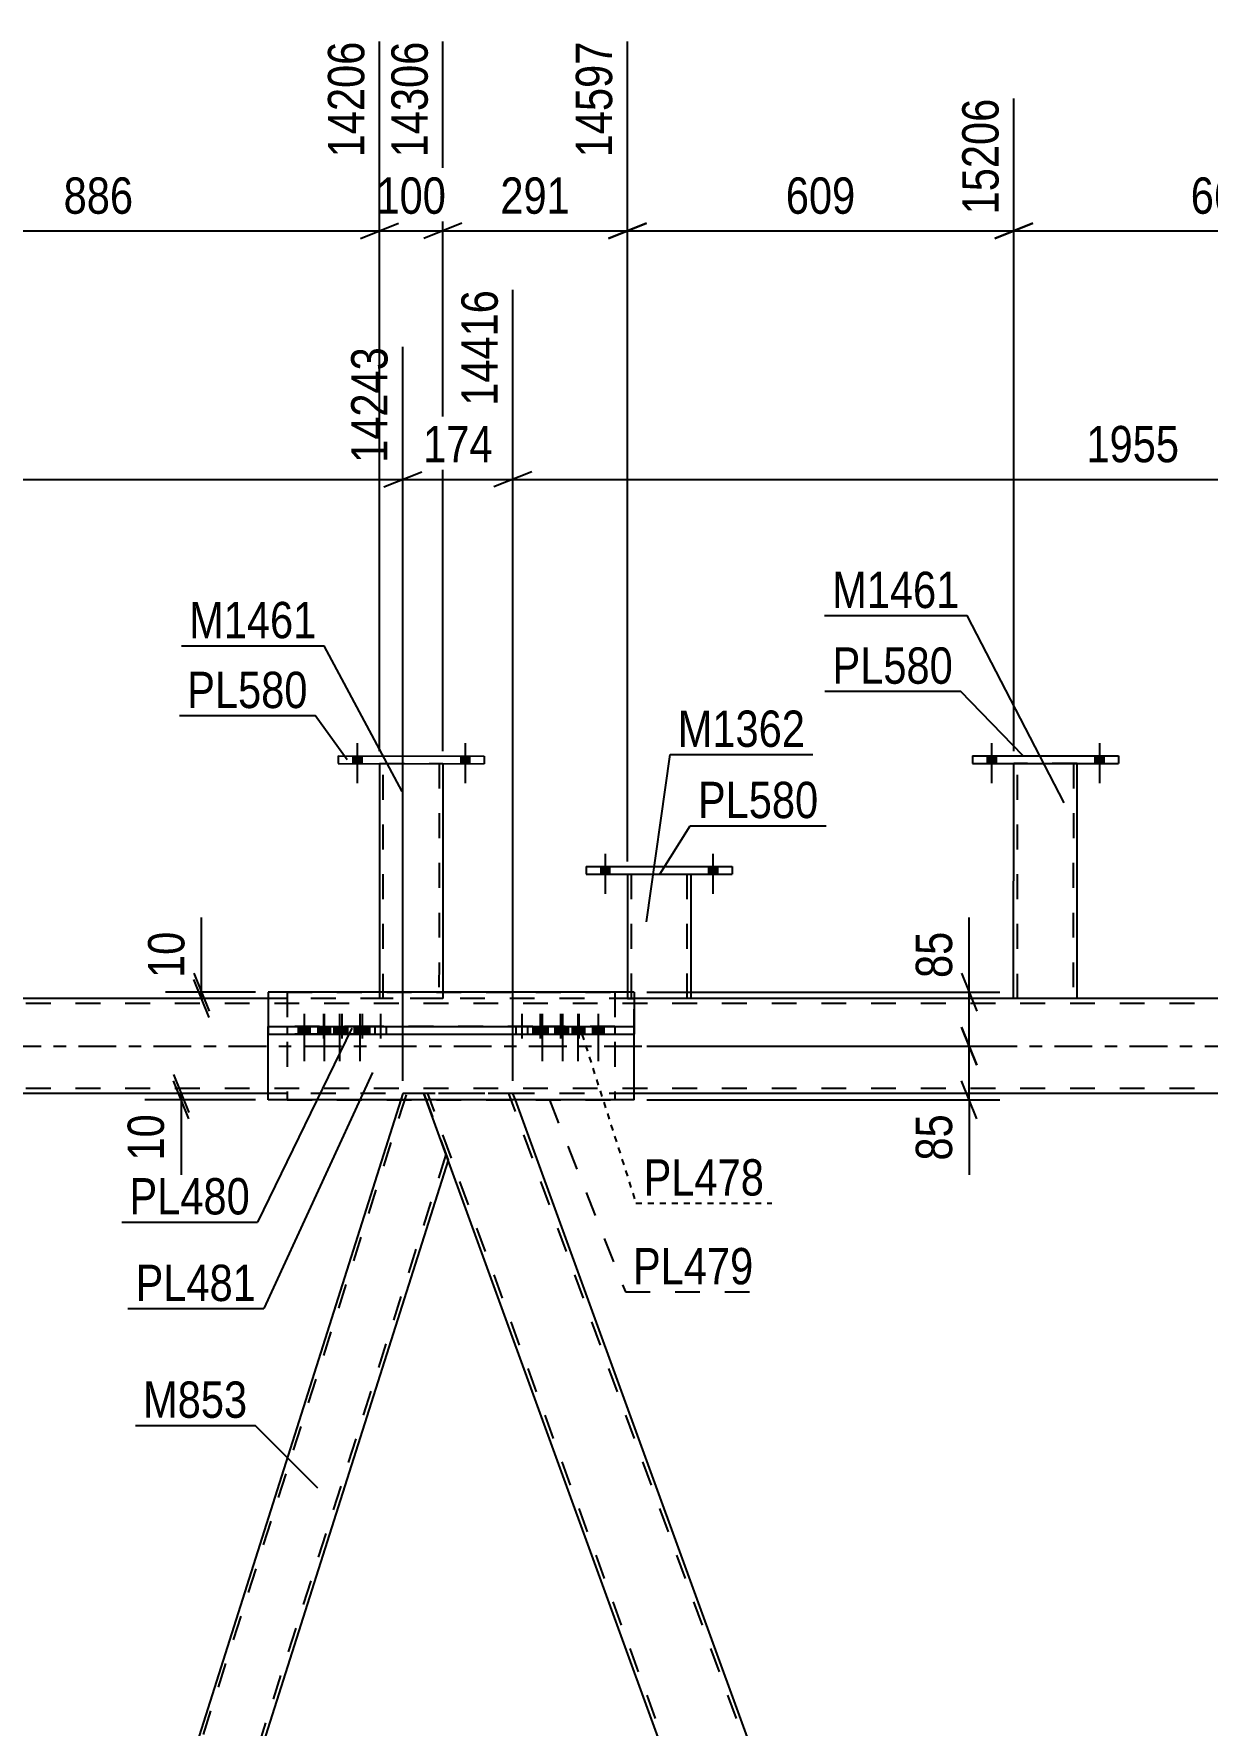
# Model space of a CAD drawing. Header units: millimetres. Extents: x 0 to 1189, y 0 to 841.
# Drawn here: x 787.8 to 880.3, y 555.9 to 689.3 of the extents above; entities that cross this region are included whole.
import ezdxf

# ---------------------------------------------------------------- set-up
doc = ezdxf.new("R2010")
doc.units = ezdxf.units.MM
for name, pattern in [('DXK_LINE_DOT2', [3.9198, 1.9599, -1.9599]), ('DXK_LINE_DOT3', [5.9187, 2.979, -0.9799, 0.9799, -0.9799]), ('DXK_LINE_DOT4', [0.9408, 0.4704, -0.4704])]:
    doc.linetypes.add(name, pattern=pattern)
doc.styles.add('Arial Narrow', font='ARIALN.TTF', dxfattribs={"height": 0.2})

# ---------------------------------------------------------------- blocks, each defined once
blk = doc.blocks.new('Part-570385304-7964 - 7820')
at = {"color": 2, "linetype": 'Continuous'}
for p, q in [((831.37, 623.64), (831.37, 623.04)), ((831.37, 623.64), (842.87, 623.64)), ((831.37, 623.04), (842.87, 623.04)), ((842.87, 623.64), (842.87, 623.04))]:
    blk.add_line(p, q, dxfattribs=at)
blk = doc.blocks.new('Part-570385304-7901 - 7820')
at = {"color": 2, "linetype": 'Continuous'}
for p, q in [((861.83, 632.37), (861.83, 631.77)), ((861.83, 632.37), (873.33, 632.37)), ((873.33, 632.37), (873.33, 631.77)), ((861.83, 631.77), (873.33, 631.77))]:
    blk.add_line(p, q, dxfattribs=at)
blk = doc.blocks.new('Part-570385304-8247 - 7820')
at = {"color": 7, "linetype": 'DXK_LINE_DOT2'}
for p, q in [((977.31, 612.84), (104.78, 612.84)), ((835.15, 613.24), (806.31, 613.24)), ((977.31, 606.14), (104.78, 606.14)), ((835.15, 605.74), (806.31, 605.74))]:
    blk.add_line(p, q, dxfattribs=at)
at = {"color": 2, "linetype": 'Continuous'}
for p, q in [((806.31, 613.24), (728.73, 613.24)), ((912.72, 613.24), (835.15, 613.24)), ((806.31, 605.74), (728.73, 605.74)), ((912.72, 605.74), (835.15, 605.74))]:
    blk.add_line(p, q, dxfattribs=at)
at = {"color": 7, "linetype": 'DXK_LINE_DOT3'}
blk.add_line((104.78, 609.49), (977.31, 609.49), dxfattribs=at)
blk = doc.blocks.new('Bolt-570385304-8566 - 7820')
at = {"color": 1, "linetype": 'DXK_LINE_DOT2'}
for p, q in [((810.21, 611.04), (810.21, 610.44)), ((810.66, 612.04), (810.66, 608.29)), ((811.11, 611.04), (811.11, 610.44)), ((811.67, 611.04), (811.67, 610.44)), ((812.12, 612.04), (812.12, 608.29)), ((812.57, 611.04), (812.57, 610.44)), ((813.26, 611.04), (813.26, 610.44)), ((813.71, 612.04), (813.71, 608.29)), ((814.16, 611.04), (814.16, 610.44)), ((814.71, 611.04), (814.71, 610.44)), ((815.16, 612.04), (815.16, 608.29)), ((815.61, 611.04), (815.61, 610.44))]:
    blk.add_line(p, q, dxfattribs=at)
blk = doc.blocks.new('Bolt-570385304-7896 - 7820')
at = {"linetype": 'Continuous'}
for points in [[(862.98, 631.77), (863.68, 631.77), (863.68, 632.37), (862.98, 632.37)], [(862.98, 631.77), (863.68, 631.77), (863.68, 632.37), (862.98, 632.37)], [(871.48, 631.77), (872.18, 631.77), (872.18, 632.37), (871.48, 632.37)], [(871.48, 631.77), (872.18, 631.77), (872.18, 632.37), (871.48, 632.37)]]:
    blk.add_hatch(color=1, dxfattribs=at).paths.add_polyline_path(points)
at = {"color": 1, "linetype": 'Continuous'}
for p, q in [((862.98, 632.37), (862.98, 631.77)), ((862.98, 632.37), (862.98, 631.77)), ((863.33, 633.37), (863.33, 630.22)), ((863.33, 633.37), (863.33, 630.22)), ((863.68, 632.37), (863.68, 631.77)), ((863.68, 632.37), (863.68, 631.77)), ((871.48, 632.37), (871.48, 631.77)), ((871.48, 632.37), (871.48, 631.77)), ((871.83, 633.37), (871.83, 630.22)), ((871.83, 633.37), (871.83, 630.22)), ((872.18, 632.37), (872.18, 631.77)), ((872.18, 632.37), (872.18, 631.77))]:
    blk.add_line(p, q, dxfattribs=at)
blk = doc.blocks.new('Bolt-570385304-7902 - 7820')
at = {"linetype": 'Continuous'}
for points in [[(812.98, 631.77), (813.68, 631.77), (813.68, 632.37), (812.98, 632.37)], [(812.98, 631.77), (813.68, 631.77), (813.68, 632.37), (812.98, 632.37)], [(821.48, 631.77), (822.18, 631.77), (822.18, 632.37), (821.48, 632.37)], [(821.48, 631.77), (822.18, 631.77), (822.18, 632.37), (821.48, 632.37)]]:
    blk.add_hatch(color=1, dxfattribs=at).paths.add_polyline_path(points)
at = {"color": 1, "linetype": 'Continuous'}
for p, q in [((812.98, 632.37), (812.98, 631.77)), ((812.98, 632.37), (812.98, 631.77)), ((813.33, 633.37), (813.33, 630.22)), ((813.33, 633.37), (813.33, 630.22)), ((813.68, 632.37), (813.68, 631.77)), ((813.68, 632.37), (813.68, 631.77)), ((821.48, 632.37), (821.48, 631.77)), ((821.48, 632.37), (821.48, 631.77)), ((821.83, 633.37), (821.83, 630.22)), ((821.83, 633.37), (821.83, 630.22)), ((822.18, 632.37), (822.18, 631.77)), ((822.18, 632.37), (822.18, 631.77))]:
    blk.add_line(p, q, dxfattribs=at)
blk = doc.blocks.new('Part-570385304-8237 - 7820')
at = {"color": 7, "linetype": 'DXK_LINE_DOT2'}
for p, q in [((825.6, 605.74), (818.58, 605.74)), ((818.76, 605.24), (818.58, 605.74)), ((873.04, 456.99), (818.9, 605.74)), ((879.42, 456.99), (825.28, 605.74)), ((825.79, 605.24), (825.6, 605.74))]:
    blk.add_line(p, q, dxfattribs=at)
at = {"color": 2, "linetype": 'Continuous'}
for p, q in [((872.53, 457.5), (818.76, 605.24)), ((879.56, 457.5), (825.79, 605.24))]:
    blk.add_line(p, q, dxfattribs=at)
blk = doc.blocks.new('Part-570385304-8015 - 7820')
at = {"color": 2, "linetype": 'Continuous'}
for p, q in [((835.15, 613.74), (806.31, 613.74)), ((806.31, 613.74), (806.31, 611.04)), ((835.15, 613.74), (835.15, 611.04)), ((806.31, 605.24), (806.31, 610.44)), ((835.15, 605.24), (835.15, 610.44)), ((835.15, 605.24), (806.31, 605.24))]:
    blk.add_line(p, q, dxfattribs=at)
at = {"color": 7, "linetype": 'DXK_LINE_DOT2'}
for p, q in [((806.31, 613.74), (806.31, 610.44)), ((835.15, 610.44), (835.15, 613.74)), ((806.31, 610.44), (806.31, 611.04)), ((835.15, 610.44), (835.15, 611.04))]:
    blk.add_line(p, q, dxfattribs=at)
blk = doc.blocks.new('Part-570385304-8106 - 7820')
at = {"color": 7, "linetype": 'DXK_LINE_DOT2'}
for p, q in [((807.81, 611.04), (833.64, 611.04)), ((814.28, 611.04), (807.81, 611.04)), ((807.81, 611.04), (807.81, 611.04)), ((807.81, 611.04), (807.81, 610.44)), ((827.17, 611.04), (814.28, 611.04)), ((814.28, 611.04), (814.28, 610.44)), ((833.64, 611.04), (827.17, 611.04)), ((827.17, 611.04), (827.17, 610.44)), ((833.64, 611.04), (833.64, 611.04)), ((833.64, 611.04), (833.64, 610.44)), ((807.81, 610.44), (833.64, 610.44)), ((814.28, 610.44), (807.81, 610.44)), ((814.28, 610.44), (827.17, 610.44)), ((827.17, 610.44), (833.64, 610.44))]:
    blk.add_line(p, q, dxfattribs=at)
blk = doc.blocks.new('Part-570385304-8332 - 7820')
at = {"color": 2, "linetype": 'Continuous'}
for p, q in [((806.31, 611.04), (835.15, 611.04)), ((806.31, 611.04), (806.31, 610.44)), ((812.28, 610.44), (812.28, 611.04)), ((829.18, 611.04), (829.18, 610.44)), ((835.15, 611.04), (835.15, 610.44)), ((806.31, 610.44), (835.15, 610.44))]:
    blk.add_line(p, q, dxfattribs=at)
blk = doc.blocks.new('Part-570385304-8232 - 7820')
at = {"color": 7, "linetype": 'DXK_LINE_DOT2'}
for p, q in [((771.58, 461.78), (817.23, 605.74)), ((816.91, 605.74), (816.76, 605.24)), ((818.58, 605.74), (816.91, 605.74)), ((818.58, 605.74), (820.49, 600.48)), ((820.32, 600.94), (774.68, 456.99))]:
    blk.add_line(p, q, dxfattribs=at)
at = {"color": 2, "linetype": 'Continuous'}
for p, q in [((816.76, 605.24), (771.41, 462.24)), ((820.49, 600.48), (775.15, 457.5))]:
    blk.add_line(p, q, dxfattribs=at)
blk = doc.blocks.new('Part-570385304-8262 - 7820')
at = {"color": 2, "linetype": 'Continuous'}
for p, q in [((811.83, 632.37), (811.83, 631.77)), ((811.83, 632.37), (823.33, 632.36)), ((823.33, 632.36), (823.33, 631.76)), ((811.83, 631.77), (823.33, 631.76))]:
    blk.add_line(p, q, dxfattribs=at)
blk = doc.blocks.new('Part-570385304-8267 - 7820')
at = {"color": 2, "linetype": 'Continuous'}
for p, q in [((834.62, 623.04), (834.62, 613.74)), ((839.62, 623.04), (839.62, 613.25)), ((839.58, 613.25), (835.15, 613.25)), ((839.62, 613.25), (839.58, 613.25))]:
    blk.add_line(p, q, dxfattribs=at)
at = {"color": 7, "linetype": 'DXK_LINE_DOT2'}
for p, q in [((834.62, 623.04), (839.62, 623.04)), ((834.92, 623.04), (834.92, 613.25)), ((839.32, 623.04), (839.32, 613.25)), ((834.62, 613.74), (834.62, 613.25)), ((834.62, 613.25), (835.15, 613.25)), ((835.15, 613.25), (835.11, 613.25)), ((839.3, 613.25), (839.32, 613.25))]:
    blk.add_line(p, q, dxfattribs=at)
blk = doc.blocks.new('Bolt-570385304-8558 - 7820')
at = {"linetype": 'Continuous'}
for points in [[(827.46, 610.44), (828.36, 610.44), (828.36, 611.04), (827.46, 611.04)], [(829.06, 610.44), (829.96, 610.44), (829.96, 611.04), (829.06, 611.04)], [(830.27, 610.44), (831.17, 610.44), (831.17, 611.04), (830.27, 611.04)], [(831.87, 610.44), (832.77, 610.44), (832.77, 611.04), (831.87, 611.04)]]:
    blk.add_hatch(color=1, dxfattribs=at).paths.add_polyline_path(points)
at = {"color": 1, "linetype": 'Continuous'}
for p, q in [((827.46, 611.04), (827.46, 610.44)), ((827.91, 612.04), (827.91, 608.29)), ((828.36, 611.04), (828.36, 610.44)), ((829.06, 611.04), (829.06, 610.44)), ((829.51, 612.04), (829.51, 608.29)), ((829.96, 611.04), (829.96, 610.44)), ((830.27, 611.04), (830.27, 610.44)), ((830.72, 612.04), (830.72, 608.29)), ((831.17, 611.04), (831.17, 610.44)), ((831.87, 611.04), (831.87, 610.44)), ((832.32, 612.04), (832.32, 608.29)), ((832.77, 611.04), (832.77, 610.44))]:
    blk.add_line(p, q, dxfattribs=at)
blk = doc.blocks.new('Bolt-570385304-8561 - 7820')
at = {"linetype": 'Continuous'}
for points in [[(809.58, 611.04), (808.68, 611.04), (808.68, 610.44), (809.58, 610.44)], [(811.18, 611.04), (810.28, 611.04), (810.28, 610.44), (811.18, 610.44)], [(812.39, 611.04), (811.49, 611.04), (811.49, 610.44), (812.39, 610.44)], [(813.99, 611.04), (813.09, 611.04), (813.09, 610.44), (813.99, 610.44)]]:
    blk.add_hatch(color=1, dxfattribs=at).paths.add_polyline_path(points)
at = {"color": 1, "linetype": 'Continuous'}
for p, q in [((808.68, 611.04), (808.68, 610.44)), ((809.13, 612.04), (809.13, 608.29)), ((809.58, 611.04), (809.58, 610.44)), ((810.28, 611.04), (810.28, 610.44)), ((810.73, 612.04), (810.73, 608.29)), ((811.18, 611.04), (811.18, 610.44)), ((811.49, 611.04), (811.49, 610.44)), ((811.94, 612.04), (811.94, 608.29)), ((812.39, 611.04), (812.39, 610.44)), ((813.09, 611.04), (813.09, 610.44)), ((813.54, 612.04), (813.54, 608.29)), ((813.99, 611.04), (813.99, 610.44))]:
    blk.add_line(p, q, dxfattribs=at)
blk = doc.blocks.new('Bolt-570385304-8564 - 7820')
at = {"color": 1, "linetype": 'DXK_LINE_DOT2'}
for p, q in [((825.84, 611.04), (825.84, 610.44)), ((826.29, 612.04), (826.29, 608.29)), ((826.74, 611.04), (826.74, 610.44)), ((827.3, 611.04), (827.3, 610.44)), ((827.75, 612.04), (827.75, 608.29)), ((828.2, 611.04), (828.2, 610.44)), ((828.89, 611.04), (828.89, 610.44)), ((829.34, 612.04), (829.34, 608.29)), ((829.79, 611.04), (829.79, 610.44)), ((830.34, 611.04), (830.34, 610.44)), ((830.79, 612.04), (830.79, 608.29)), ((831.24, 611.04), (831.24, 610.44))]:
    blk.add_line(p, q, dxfattribs=at)
blk = doc.blocks.new('Bolt-570385304-8567 - 7820')
at = {"linetype": 'Continuous'}
for points in [[(832.52, 623.04), (833.22, 623.04), (833.22, 623.64), (832.52, 623.64)], [(832.52, 623.04), (833.22, 623.04), (833.22, 623.64), (832.52, 623.64)], [(841.02, 623.04), (841.72, 623.04), (841.72, 623.64), (841.02, 623.64)], [(841.02, 623.04), (841.72, 623.04), (841.72, 623.64), (841.02, 623.64)]]:
    blk.add_hatch(color=1, dxfattribs=at).paths.add_polyline_path(points)
at = {"color": 1, "linetype": 'Continuous'}
for p, q in [((832.87, 624.64), (832.87, 621.49)), ((832.87, 624.64), (832.87, 621.49)), ((841.37, 624.64), (841.37, 621.49)), ((841.37, 624.64), (841.37, 621.49)), ((832.52, 623.64), (832.52, 623.04)), ((832.52, 623.64), (832.52, 623.04)), ((833.22, 623.64), (833.22, 623.04)), ((833.22, 623.64), (833.22, 623.04)), ((841.02, 623.64), (841.02, 623.04)), ((841.02, 623.64), (841.02, 623.04)), ((841.72, 623.64), (841.72, 623.04)), ((841.72, 623.64), (841.72, 623.04))]:
    blk.add_line(p, q, dxfattribs=at)
blk = doc.blocks.new('Part-570385304-8661 - 7820')
at = {"color": 7, "linetype": 'DXK_LINE_DOT2'}
for p, q in [((807.81, 613.74), (807.81, 605.24)), ((807.81, 613.74), (833.64, 613.74)), ((833.64, 613.74), (833.64, 605.24)), ((807.81, 605.24), (833.64, 605.24))]:
    blk.add_line(p, q, dxfattribs=at)
blk = doc.blocks.new('Part-570385304-8724 - 7820')
at = {"color": 2, "linetype": 'Continuous'}
for p, q in [((815.08, 631.77), (815.07, 613.74)), ((820.08, 631.77), (820.07, 613.74))]:
    blk.add_line(p, q, dxfattribs=at)
at = {"color": 7, "linetype": 'DXK_LINE_DOT2'}
for p, q in [((815.08, 631.77), (820.08, 631.77)), ((815.37, 613.24), (815.38, 631.77)), ((819.78, 631.77), (819.77, 613.23)), ((815.07, 613.74), (815.07, 613.24)), ((820.07, 613.74), (820.07, 613.23)), ((820.07, 613.23), (815.07, 613.24))]:
    blk.add_line(p, q, dxfattribs=at)
blk = doc.blocks.new('Part-570385304-8734 - 7820')
at = {"color": 2, "linetype": 'Continuous'}
for p, q in [((865.07, 613.24), (865.08, 631.77)), ((870.07, 613.24), (870.08, 631.77))]:
    blk.add_line(p, q, dxfattribs=at)
at = {"color": 7, "linetype": 'DXK_LINE_DOT2'}
for p, q in [((870.08, 631.77), (865.08, 631.77)), ((865.37, 613.24), (865.38, 631.77)), ((869.78, 631.77), (869.77, 613.23)), ((870.07, 613.23), (865.07, 613.24)), ((870.07, 613.23), (870.07, 613.24)), ((870.07, 613.24), (870.07, 613.23))]:
    blk.add_line(p, q, dxfattribs=at)
blk = doc.blocks.new('StraightDimension-570385304-35232 - 7820')
at = {"color": 7, "linetype": 'Continuous'}
for p, q in [((820.08, 632.76), (820.08, 688.73)), ((834.62, 624.04), (834.62, 688.73)), ((821.58, 674.39), (818.58, 673.19)), ((820.08, 673.79), (834.62, 673.79)), ((833.12, 673.19), (836.12, 674.39))]:
    blk.add_line(p, q, dxfattribs=at)
at = {"color": 0}
blk.add_wipeout([(830.69, 674.54), (830.69, 678.74), (824.01, 678.74), (824.01, 674.54)], dxfattribs=at)
at = {"color": 3, "style": 'Arial Narrow'}
blk.add_text('291', height=2.863, dxfattribs=at).set_placement((824.61, 675.14))
at = {"color": 0, "linetype": 'Continuous'}
blk.add_wipeout([(834.02, 689.33), (829.82, 689.33), (829.82, 678.99), (834.02, 678.99)], dxfattribs=at)
at = {"color": 3, "linetype": 'Continuous', "style": 'Arial Narrow'}
blk.add_text('14597', height=2.863, rotation=90.0002, dxfattribs=at).set_placement((833.42, 679.59))
blk = doc.blocks.new('StraightDimension-570385304-35231 - 7820')
at = {"color": 7, "linetype": 'Continuous'}
for p, q in [((834.62, 624.04), (834.62, 688.73)), ((865.08, 632.76), (865.08, 684.23)), ((836.12, 674.39), (833.12, 673.19)), ((834.62, 673.79), (865.08, 673.79)), ((863.58, 673.19), (866.58, 674.39))]:
    blk.add_line(p, q, dxfattribs=at)
at = {"color": 0}
blk.add_wipeout([(853.19, 674.54), (853.19, 678.74), (846.51, 678.74), (846.51, 674.54)], dxfattribs=at)
at = {"color": 3, "style": 'Arial Narrow'}
blk.add_text('609', height=2.863, dxfattribs=at).set_placement((847.11, 675.14))
at = {"color": 0, "linetype": 'Continuous'}
blk.add_wipeout([(864.48, 684.83), (860.28, 684.83), (860.28, 674.49), (864.48, 674.49)], dxfattribs=at)
at = {"color": 3, "linetype": 'Continuous', "style": 'Arial Narrow'}
blk.add_text('15206', height=2.863, rotation=90.0002, dxfattribs=at).set_placement((863.88, 675.09))
blk = doc.blocks.new('StraightDimension-570385304-35699 - 7820')
at = {"color": 7, "linetype": 'Continuous'}
for p, q in [((719.19, 606.74), (719.19, 669.13)), ((816.91, 606.74), (816.91, 664.63)), ((720.69, 654.79), (717.69, 653.59)), ((719.19, 654.19), (816.91, 654.19)), ((815.41, 653.59), (818.41, 654.79))]:
    blk.add_line(p, q, dxfattribs=at)
at = {"color": 0}
blk.add_wipeout([(772.31, 654.94), (772.31, 659.14), (763.79, 659.14), (763.79, 654.94)], dxfattribs=at)
at = {"color": 3, "style": 'Arial Narrow'}
blk.add_text('1955', height=2.863, dxfattribs=at).set_placement((764.39, 655.54))
at = {"color": 0, "linetype": 'Continuous'}
blk.add_wipeout([(816.31, 665.23), (812.11, 665.23), (812.11, 654.89), (816.31, 654.89)], dxfattribs=at)
at = {"color": 3, "linetype": 'Continuous', "style": 'Arial Narrow'}
blk.add_text('14243', height=2.863, rotation=90.0002, dxfattribs=at).set_placement((815.71, 655.49))
blk = doc.blocks.new('StraightDimension-570385304-35233 - 7820')
at = {"color": 7, "linetype": 'Continuous'}
for p, q in [((815.08, 632.76), (815.08, 688.73)), ((820.08, 632.76), (820.08, 688.73)), ((813.58, 673.19), (816.58, 674.39)), ((815.08, 673.79), (820.08, 673.79)), ((821.58, 674.39), (818.58, 673.19))]:
    blk.add_line(p, q, dxfattribs=at)
at = {"color": 0}
blk.add_wipeout([(820.92, 674.54), (820.92, 678.74), (814.24, 678.74), (814.24, 674.54)], dxfattribs=at)
at = {"color": 3, "style": 'Arial Narrow'}
blk.add_text('100', height=2.863, dxfattribs=at).set_placement((814.84, 675.14))
at = {"color": 0, "linetype": 'Continuous'}
blk.add_wipeout([(819.48, 689.33), (815.28, 689.33), (815.28, 678.99), (819.48, 678.99)], dxfattribs=at)
at = {"color": 3, "linetype": 'Continuous', "style": 'Arial Narrow'}
blk.add_text('14306', height=2.863, rotation=90.0002, dxfattribs=at).set_placement((818.88, 679.59))
blk = doc.blocks.new('StraightDimension-570385304-9129 - 7820')
at = {"color": 7, "linetype": 'Continuous'}
for p, q in [((798.84, 607.24), (800.04, 604.24)), ((805.31, 605.74), (796.59, 605.74)), ((800.04, 603.74), (798.84, 606.74)), ((799.44, 605.24), (799.44, 605.74)), ((805.31, 605.24), (796.59, 605.24)), ((799.44, 605.24), (799.44, 599.33)), ((799.44, 605.24), (799.44, 599.33))]:
    blk.add_line(p, q, dxfattribs=at)
at = {"color": 0}
blk.add_wipeout([(798.69, 604.71), (794.49, 604.71), (794.49, 599.86), (798.69, 599.86)], dxfattribs=at)
at = {"color": 3, "style": 'Arial Narrow'}
blk.add_text('10', height=2.863, rotation=90.0002, dxfattribs=at).set_placement((798.09, 600.46))
blk = doc.blocks.new('StraightDimension-570385304-35697 - 7820')
at = {"color": 7, "linetype": 'Continuous'}
for p, q in [((825.6, 606.74), (825.6, 669.13)), ((923.33, 606.74), (923.33, 664.63)), ((827.1, 654.79), (824.1, 653.59)), ((825.6, 654.19), (923.33, 654.19)), ((921.83, 653.59), (924.83, 654.79))]:
    blk.add_line(p, q, dxfattribs=at)
at = {"color": 0}
blk.add_wipeout([(878.72, 654.94), (878.72, 659.14), (870.21, 659.14), (870.21, 654.94)], dxfattribs=at)
at = {"color": 3, "style": 'Arial Narrow'}
blk.add_text('1955', height=2.863, dxfattribs=at).set_placement((870.81, 655.54))
at = {"color": 0, "linetype": 'Continuous'}
blk.add_wipeout([(922.73, 665.23), (918.53, 665.23), (918.53, 654.89), (922.73, 654.89)], dxfattribs=at)
at = {"color": 3, "linetype": 'Continuous', "style": 'Arial Narrow'}
blk.add_text('16371', height=2.863, rotation=90.0002, dxfattribs=at).set_placement((922.13, 655.49))
blk = doc.blocks.new('StraightDimension-570385304-35230 - 7820')
at = {"color": 7, "linetype": 'Continuous'}
for p, q in [((865.08, 632.76), (865.08, 684.23)), ((898.47, 624.04), (898.47, 684.23)), ((866.58, 674.39), (863.58, 673.19)), ((865.08, 673.79), (898.47, 673.79)), ((896.97, 673.19), (899.97, 674.39))]:
    blk.add_line(p, q, dxfattribs=at)
at = {"color": 0}
blk.add_wipeout([(885.12, 674.54), (885.12, 678.74), (878.43, 678.74), (878.43, 674.54)], dxfattribs=at)
at = {"color": 3, "style": 'Arial Narrow'}
blk.add_text('668', height=2.863, dxfattribs=at).set_placement((879.03, 675.14))
at = {"color": 0, "linetype": 'Continuous'}
blk.add_wipeout([(897.87, 684.83), (893.67, 684.83), (893.67, 674.49), (897.87, 674.49)], dxfattribs=at)
at = {"color": 3, "linetype": 'Continuous', "style": 'Arial Narrow'}
blk.add_text('15874', height=2.863, rotation=90.0002, dxfattribs=at).set_placement((897.27, 675.09))
blk = doc.blocks.new('StraightDimension-570385304-35698 - 7820')
at = {"color": 7, "linetype": 'Continuous'}
for p, q in [((825.6, 606.74), (825.6, 669.13)), ((816.91, 606.74), (816.91, 664.63)), ((815.41, 653.59), (818.41, 654.79)), ((816.91, 654.19), (825.6, 654.19)), ((827.1, 654.79), (824.1, 653.59))]:
    blk.add_line(p, q, dxfattribs=at)
at = {"color": 0}
blk.add_wipeout([(824.6, 654.94), (824.6, 659.14), (817.92, 659.14), (817.92, 654.94)], dxfattribs=at)
at = {"color": 3, "style": 'Arial Narrow'}
blk.add_text('174', height=2.863, dxfattribs=at).set_placement((818.52, 655.54))
at = {"color": 0, "linetype": 'Continuous'}
blk.add_wipeout([(825, 669.73), (820.8, 669.73), (820.8, 659.39), (825, 659.39)], dxfattribs=at)
at = {"color": 3, "linetype": 'Continuous', "style": 'Arial Narrow'}
blk.add_text('14416', height=2.863, rotation=90.0002, dxfattribs=at).set_placement((824.4, 659.99))
blk = doc.blocks.new('StraightDimension-570385304-8922 - 7820')
at = {"color": 7, "linetype": 'Continuous'}
for p, q in [((801.05, 613.74), (801.05, 619.64)), ((801.05, 613.74), (801.05, 619.64)), ((800.45, 615.24), (801.65, 612.24)), ((805.31, 613.74), (798.2, 613.74)), ((801.65, 611.74), (800.45, 614.74)), ((801.05, 613.24), (801.05, 613.74)), ((805.31, 613.24), (798.2, 613.24))]:
    blk.add_line(p, q, dxfattribs=at)
at = {"color": 0}
blk.add_wipeout([(800.3, 619.12), (796.1, 619.12), (796.1, 614.26), (800.3, 614.26)], dxfattribs=at)
at = {"color": 3, "style": 'Arial Narrow'}
blk.add_text('10', height=2.863, rotation=90.0002, dxfattribs=at).set_placement((799.7, 614.86))
blk = doc.blocks.new('StraightDimension-570385304-9102 - 7820')
at = {"color": 7, "linetype": 'Continuous'}
for p, q in [((860.97, 610.99), (862.17, 607.99)), ((836.15, 609.49), (863.97, 609.49)), ((861.57, 605.24), (861.57, 609.49)), ((862.17, 603.74), (860.97, 606.74)), ((836.15, 605.24), (863.97, 605.24)), ((861.57, 605.24), (861.57, 599.33)), ((861.57, 605.24), (861.57, 599.33))]:
    blk.add_line(p, q, dxfattribs=at)
at = {"color": 0}
blk.add_wipeout([(860.82, 604.71), (856.62, 604.71), (856.62, 599.86), (860.82, 599.86)], dxfattribs=at)
at = {"color": 3, "style": 'Arial Narrow'}
blk.add_text('85', height=2.863, rotation=90.0002, dxfattribs=at).set_placement((860.22, 600.46))
blk = doc.blocks.new('StraightDimension-570385304-9115 - 7820')
at = {"color": 7, "linetype": 'Continuous'}
for p, q in [((861.57, 613.74), (861.57, 619.64)), ((861.57, 613.74), (861.57, 619.64)), ((860.97, 615.24), (862.17, 612.24)), ((836.15, 613.74), (863.97, 613.74)), ((861.57, 609.49), (861.57, 613.74)), ((862.17, 607.99), (860.97, 610.99)), ((836.15, 609.49), (863.97, 609.49))]:
    blk.add_line(p, q, dxfattribs=at)
at = {"color": 0}
blk.add_wipeout([(860.82, 619.12), (856.62, 619.12), (856.62, 614.26), (860.82, 614.26)], dxfattribs=at)
at = {"color": 3, "style": 'Arial Narrow'}
blk.add_text('85', height=2.863, rotation=90.0002, dxfattribs=at).set_placement((860.22, 614.86))
blk = doc.blocks.new('StraightDimension-570385304-35234 - 7820')
at = {"color": 7, "linetype": 'Continuous'}
for p, q in [((770.77, 625.24), (770.77, 688.73)), ((815.08, 632.76), (815.08, 688.73)), ((772.27, 674.39), (769.27, 673.19)), ((770.77, 673.79), (815.08, 673.79)), ((813.58, 673.19), (816.58, 674.39))]:
    blk.add_line(p, q, dxfattribs=at)
at = {"color": 0}
blk.add_wipeout([(796.27, 674.54), (796.27, 678.74), (789.58, 678.74), (789.58, 674.54)], dxfattribs=at)
at = {"color": 3, "style": 'Arial Narrow'}
blk.add_text('886', height=2.863, dxfattribs=at).set_placement((790.18, 675.14))
at = {"color": 0, "linetype": 'Continuous'}
blk.add_wipeout([(814.48, 689.33), (810.28, 689.33), (810.28, 678.99), (814.48, 678.99)], dxfattribs=at)
at = {"color": 3, "linetype": 'Continuous', "style": 'Arial Narrow'}
blk.add_text('14206', height=2.863, rotation=90.0002, dxfattribs=at).set_placement((813.88, 679.59))
blk = doc.blocks.new('Mark-570385304-8328 - 7820')
at = {"color": 0}
blk.add_wipeout([(804.87, 596.21), (804.87, 599.21), (795.37, 599.21), (795.37, 596.21)], dxfattribs=at)
blk.add_wipeout([(804.87, 596.21), (804.87, 599.21), (795.37, 599.21), (795.37, 596.21)], dxfattribs=at)
at = {"color": 30, "linetype": 'Continuous'}
for p in [(812.91, 610.89), (794.77, 595.61)]:
    blk.add_line(p, (805.47, 595.61), dxfattribs=at)
at = {"color": 3, "style": 'Arial Narrow'}
blk.add_text('PL480', height=2.863, dxfattribs=at).set_placement((795.37, 596.21))
blk = doc.blocks.new('Mark-570385304-7897 - 7820')
at = {"color": 0}
blk.add_wipeout([(860.29, 638.07), (860.29, 641.07), (850.79, 641.07), (850.79, 638.07)], dxfattribs=at)
blk.add_wipeout([(860.29, 638.07), (860.29, 641.07), (850.79, 641.07), (850.79, 638.07)], dxfattribs=at)
at = {"color": 30, "linetype": 'Continuous'}
for p in [(850.19, 637.47), (865.83, 632.37)]:
    blk.add_line(p, (860.89, 637.47), dxfattribs=at)
at = {"color": 3, "style": 'Arial Narrow'}
blk.add_text('PL580', height=2.863, dxfattribs=at).set_placement((850.79, 638.07))
blk = doc.blocks.new('Mark-570385304-7960 - 7820')
at = {"color": 0}
blk.add_wipeout([(849.69, 627.47), (849.69, 630.47), (840.18, 630.47), (840.18, 627.47)], dxfattribs=at)
blk.add_wipeout([(849.69, 627.47), (849.69, 630.47), (840.18, 630.47), (840.18, 627.47)], dxfattribs=at)
at = {"color": 30, "linetype": 'Continuous'}
for p, q in [((837.17, 623.04), (839.58, 626.87)), ((839.58, 626.87), (850.29, 626.87))]:
    blk.add_line(p, q, dxfattribs=at)
at = {"color": 3, "style": 'Arial Narrow'}
blk.add_text('PL580', height=2.863, dxfattribs=at).set_placement((840.18, 627.47))
blk = doc.blocks.new('Mark-570385304-8720 - 7820')
at = {"color": 0}
blk.add_wipeout([(810.12, 641.66), (810.12, 644.66), (800.07, 644.66), (800.07, 641.66)], dxfattribs=at)
blk.add_wipeout([(810.12, 641.66), (810.12, 644.66), (800.07, 644.66), (800.07, 641.66)], dxfattribs=at)
at = {"color": 30, "linetype": 'Continuous'}
for p in [(799.47, 641.06), (816.87, 629.57)]:
    blk.add_line(p, (810.72, 641.06), dxfattribs=at)
at = {"color": 3, "style": 'Arial Narrow'}
blk.add_text('M1461', height=2.863, dxfattribs=at).set_placement((800.07, 641.66))
blk = doc.blocks.new('Mark-570385304-8011 - 7820')
at = {"color": 0}
blk.add_wipeout([(805.35, 589.38), (805.35, 592.38), (795.85, 592.38), (795.85, 589.38)], dxfattribs=at)
blk.add_wipeout([(805.35, 589.38), (805.35, 592.38), (795.85, 592.38), (795.85, 589.38)], dxfattribs=at)
at = {"color": 30, "linetype": 'Continuous'}
for p in [(814.54, 607.41), (795.25, 588.78)]:
    blk.add_line(p, (805.95, 588.78), dxfattribs=at)
at = {"color": 3, "style": 'Arial Narrow'}
blk.add_text('PL481', height=2.863, dxfattribs=at).set_placement((795.85, 589.38))
blk = doc.blocks.new('Mark-570385304-8102 - 7820')
at = {"color": 0}
blk.add_wipeout([(845.41, 597.7), (845.41, 600.7), (835.9, 600.7), (835.9, 597.7)], dxfattribs=at)
blk.add_wipeout([(845.41, 597.7), (845.41, 600.7), (835.9, 600.7), (835.9, 597.7)], dxfattribs=at)
at = {"color": 30, "linetype": 'DXK_LINE_DOT4'}
for p, q in [((831.04, 610.44), (835.3, 597.1)), ((835.3, 597.1), (846.01, 597.1))]:
    blk.add_line(p, q, dxfattribs=at)
at = {"color": 3, "style": 'Arial Narrow'}
blk.add_text('PL478', height=2.863, dxfattribs=at).set_placement((835.9, 597.7))
blk = doc.blocks.new('Mark-570385304-8258 - 7820')
at = {"color": 0}
blk.add_wipeout([(809.42, 636.15), (809.42, 639.15), (799.92, 639.15), (799.92, 636.15)], dxfattribs=at)
blk.add_wipeout([(809.42, 636.15), (809.42, 639.15), (799.92, 639.15), (799.92, 636.15)], dxfattribs=at)
at = {"color": 30, "linetype": 'Continuous'}
for p in [(799.32, 635.55), (812.53, 632.06)]:
    blk.add_line(p, (810.02, 635.55), dxfattribs=at)
at = {"color": 3, "style": 'Arial Narrow'}
blk.add_text('PL580', height=2.863, dxfattribs=at).set_placement((799.92, 636.15))
blk = doc.blocks.new('Mark-570385304-8263 - 7820')
at = {"color": 0}
blk.add_wipeout([(848.64, 633.09), (848.64, 636.09), (838.59, 636.09), (838.59, 633.09)], dxfattribs=at)
blk.add_wipeout([(848.64, 633.09), (848.64, 636.09), (838.59, 636.09), (838.59, 633.09)], dxfattribs=at)
at = {"color": 30, "linetype": 'Continuous'}
for p, q in [((836.14, 619.29), (837.99, 632.49)), ((837.99, 632.49), (849.24, 632.49))]:
    blk.add_line(p, q, dxfattribs=at)
at = {"color": 3, "style": 'Arial Narrow'}
blk.add_text('M1362', height=2.863, dxfattribs=at).set_placement((838.59, 633.09))
blk = doc.blocks.new('Mark-570385304-34547 - 7820')
at = {"color": 0}
blk.add_wipeout([(804.67, 580.17), (804.67, 583.17), (796.44, 583.17), (796.44, 580.17)], dxfattribs=at)
blk.add_wipeout([(804.67, 580.17), (804.67, 583.17), (796.44, 583.17), (796.44, 580.17)], dxfattribs=at)
at = {"color": 30, "linetype": 'Continuous'}
for p in [(795.84, 579.57), (810.22, 574.62)]:
    blk.add_line(p, (805.27, 579.57), dxfattribs=at)
at = {"color": 3, "style": 'Arial Narrow'}
blk.add_text('M853', height=2.863, dxfattribs=at).set_placement((796.44, 580.17))
blk = doc.blocks.new('Mark-570385304-8657 - 7820')
at = {"color": 0}
blk.add_wipeout([(844.56, 590.7), (844.56, 593.7), (835.06, 593.7), (835.06, 590.7)], dxfattribs=at)
blk.add_wipeout([(844.56, 590.7), (844.56, 593.7), (835.06, 593.7), (835.06, 590.7)], dxfattribs=at)
at = {"color": 30, "linetype": 'DXK_LINE_DOT2'}
for p, q in [((828.48, 605.24), (834.46, 590.1)), ((834.46, 590.1), (845.16, 590.1))]:
    blk.add_line(p, q, dxfattribs=at)
at = {"color": 3, "style": 'Arial Narrow'}
blk.add_text('PL479', height=2.863, dxfattribs=at).set_placement((835.06, 590.7))
blk = doc.blocks.new('Mark-570385304-8730 - 7820')
at = {"color": 0}
blk.add_wipeout([(860.81, 644.04), (860.81, 647.04), (850.76, 647.04), (850.76, 644.04)], dxfattribs=at)
blk.add_wipeout([(860.81, 644.04), (860.81, 647.04), (850.76, 647.04), (850.76, 644.04)], dxfattribs=at)
at = {"color": 30, "linetype": 'Continuous'}
for p in [(850.16, 643.44), (869.05, 628.68)]:
    blk.add_line(p, (861.41, 643.44), dxfattribs=at)
at = {"color": 3, "style": 'Arial Narrow'}
blk.add_text('M1461', height=2.863, dxfattribs=at).set_placement((850.76, 644.04))

msp = doc.modelspace()

# ---------------------------------------------------------------- block references
for name in ['Part-570385304-8262 - 7820', 'Bolt-570385304-7902 - 7820', 'Part-570385304-7901 - 7820', 'Bolt-570385304-7896 - 7820', 'Part-570385304-8724 - 7820', 'Part-570385304-8734 - 7820', 'Bolt-570385304-8567 - 7820', 'Part-570385304-7964 - 7820', 'Part-570385304-8267 - 7820', 'Part-570385304-8015 - 7820', 'Part-570385304-8661 - 7820', 'Part-570385304-8247 - 7820', 'Part-570385304-8332 - 7820', 'Part-570385304-8106 - 7820', 'Bolt-570385304-8561 - 7820', 'Bolt-570385304-8566 - 7820', 'Bolt-570385304-8564 - 7820', 'Bolt-570385304-8558 - 7820', 'Part-570385304-8232 - 7820', 'Part-570385304-8237 - 7820']:
    msp.add_blockref(name, (0, 0))

# ---------------------------------------------------------------- next in the draw order: block references
for name in ['StraightDimension-570385304-35232 - 7820', 'Mark-570385304-34547 - 7820']:
    msp.add_blockref(name, (0, 0))

# ---------------------------------------------------------------- next in the draw order: block references
for name in ['StraightDimension-570385304-35231 - 7820', 'StraightDimension-570385304-35699 - 7820']:
    msp.add_blockref(name, (0, 0))

# ---------------------------------------------------------------- next in the draw order: block references
for name in ['StraightDimension-570385304-35233 - 7820', 'StraightDimension-570385304-35697 - 7820', 'StraightDimension-570385304-8922 - 7820', 'StraightDimension-570385304-9129 - 7820']:
    msp.add_blockref(name, (0, 0))

# ---------------------------------------------------------------- next in the draw order: block references
for name in ['StraightDimension-570385304-35230 - 7820', 'StraightDimension-570385304-35698 - 7820', 'Mark-570385304-7960 - 7820', 'Mark-570385304-8328 - 7820', 'StraightDimension-570385304-9102 - 7820']:
    msp.add_blockref(name, (0, 0))

# ---------------------------------------------------------------- next in the draw order: block references
for name in ['StraightDimension-570385304-35234 - 7820', 'Mark-570385304-7897 - 7820', 'StraightDimension-570385304-9115 - 7820', 'Mark-570385304-8011 - 7820']:
    msp.add_blockref(name, (0, 0))

# ---------------------------------------------------------------- next in the draw order: block references
for name in ['Mark-570385304-8730 - 7820', 'Mark-570385304-8720 - 7820', 'Mark-570385304-8263 - 7820', 'Mark-570385304-8102 - 7820']:
    msp.add_blockref(name, (0, 0))

# ---------------------------------------------------------------- next in the draw order: block references
for name in ['Mark-570385304-8258 - 7820', 'Mark-570385304-8657 - 7820']:
    msp.add_blockref(name, (0, 0))

doc.saveas('drawing.dxf')
